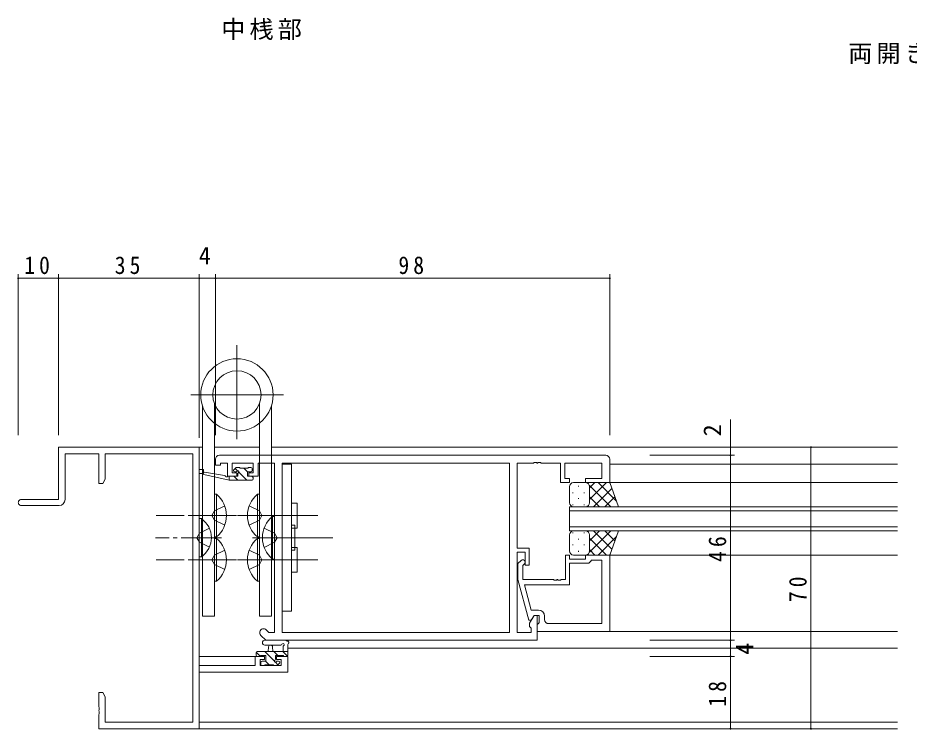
# Model space of a CAD drawing. Units: millimetres on the paper. Extents: x -397 to 397, y -282 to 282.
# Drawn here: x -69 to 152.5, y -191.5 to -14.6 of the extents above; entities that cross this region are included whole.
import ezdxf
from ezdxf.enums import TextEntityAlignment as Align

# ---------------------------------------------------------------- set-up
doc = ezdxf.new("R2010")
doc.units = ezdxf.units.MM
doc.linetypes.add('USER2', pattern=[13, 10, -1, 1, -1])
doc.linetypes.add('USER4', pattern=[4, 3, -1])
doc.layers.add('0-2_USER1', color=7, linetype='Continuous')
for name, color, linetype, lineweight in [('0-3_YKK_11', 7, 'Continuous', 18), ('0-4_YKK_12', 2, 'Continuous', 18), ('0-6_YKK_13', 4, 'Continuous', 18), ('0-7_YKK_D', 6, 'Continuous', 18)]:
    doc.layers.add(name, color=color, linetype=linetype, lineweight=lineweight)
doc.styles.add('ＭＳ ゴシック', font='')
doc.styles.get('ＭＳ ゴシック').set_extended_font_data('MS Gothic')

msp = doc.modelspace()

# ---------------------------------------------------------------- linework, layer by layer
at = {"layer": '0-3_YKK_11'}
for p, q in [((-58.908, -121.407), (-23.908, -121.407)), ((-58.908, -134.407), (-58.908, -121.407)), ((-23.908, -121.407), (-23.908, -126.907)), ((-57.278, -123.037), (-57.278, -134.407)), ((-48.908, -123.037), (-57.278, -123.037)), ((-48.908, -130.407), (-48.908, -123.037)), ((-47.278, -123.037), (-47.278, -129.316)), ((-25.538, -123.037), (-47.278, -123.037)), ((-25.538, -189.777), (-25.538, -123.037)), ((77.092, -123.407), (-18.908, -123.407)), ((-19.908, -124.407), (-19.908, -125.907)), ((-19.908, -125.907), (-18.608, -125.907)), ((-18.608, -125.337), (-16.908, -125.337)), ((-18.608, -125.907), (-18.608, -125.337)), ((-16.908, -125.337), (-16.908, -128.607)), ((-15.708, -125.337), (-10.508, -125.337)), ((-15.708, -127.807), (-15.708, -125.337)), ((-10.508, -125.337), (-10.508, -127.807)), ((-9.308, -125.337), (-5.208, -125.337)), ((-9.308, -128.607), (-9.308, -125.337)), ((-5.208, -125.337), (-5.208, -167.477)), ((53.162, -125.337), (-3.278, -125.337)), ((-3.278, -125.337), (-3.278, -167.477)), ((53.162, -125.337), (-3.278, -125.337)), ((53.162, -167.477), (53.162, -125.337)), ((55.092, -125.337), (59.134, -125.337)), ((55.092, -146.507), (55.092, -125.337)), ((59.134, -125.337), (59.317, -125.217)), ((59.317, -125.217), (59.867, -125.217)), ((59.867, -125.217), (60.05, -125.337)), ((60.05, -125.337), (60.134, -125.337)), ((60.134, -125.337), (60.317, -125.217)), ((60.317, -125.217), (60.867, -125.217)), ((60.867, -125.217), (61.05, -125.337)), ((61.05, -125.337), (65.892, -125.337)), ((65.892, -125.337), (65.892, -130.207)), ((66.892, -125.337), (76.162, -125.337)), ((66.892, -129.207), (66.892, -125.337)), ((76.162, -125.337), (76.162, -129.207)), ((78.092, -130.207), (78.092, -124.407)), ((-23.908, -126.907), (-22.908, -126.907)), ((-23.908, -127.907), (-23.908, -175.677)), ((-22.908, -127.907), (-23.908, -127.907)), ((-22.908, -126.907), (-22.908, -127.907)), ((-14.608, -127.807), (-15.708, -127.807)), ((-14.608, -128.607), (-14.608, -127.807)), ((-11.608, -127.807), (-11.608, -128.607)), ((-10.508, -127.807), (-11.608, -127.807)), ((-47.908, -130.407), (-48.908, -130.407)), ((-47.278, -129.316), (-47.908, -130.407)), ((-16.908, -128.607), (-14.608, -128.607)), ((-11.608, -128.607), (-9.308, -128.607)), ((65.892, -130.207), (68.092, -130.207)), ((68.092, -129.207), (66.892, -129.207)), ((68.092, -130.207), (68.092, -129.207)), ((72.092, -129.207), (72.092, -130.207)), ((76.162, -129.207), (72.092, -129.207)), ((72.092, -130.207), (78.092, -130.207)), ((-68.158, -134.407), (-58.908, -134.407)), ((-58.778, -135.907), (-68.158, -135.907)), ((58.092, -146.507), (55.092, -146.507)), ((55.092, -147.507), (57.092, -147.507)), ((55.092, -167.477), (55.092, -147.507)), ((57.092, -147.507), (57.092, -150.707)), ((58.092, -150.707), (58.092, -146.507)), ((67.092, -148.207), (67.092, -154.307)), ((68.092, -148.207), (67.092, -148.207)), ((68.092, -149.207), (68.092, -148.207)), ((72.092, -148.207), (72.092, -149.207)), ((78.092, -148.207), (72.092, -148.207)), ((78.092, -167.207), (78.092, -148.207)), ((56.068, -149.582), (55.292, -150.358)), ((55.292, -150.358), (55.292, -154.303)), ((56.492, -150.855), (56.916, -150.431)), ((72.092, -149.207), (68.092, -149.207)), ((68.092, -150.207), (72.892, -150.207)), ((68.092, -155.607), (68.092, -150.207)), ((72.892, -150.207), (73.392, -149.707)), ((73.392, -149.707), (73.592, -149.507)), ((73.592, -149.507), (76.162, -149.507)), ((76.162, -149.507), (76.162, -165.277)), ((76.162, -149.507), (76.162, -165.277)), ((56.492, -154.307), (56.492, -150.855)), ((57.092, -150.707), (58.092, -150.707)), ((55.292, -154.303), (57.999, -164.407)), ((64.134, -154.307), (56.492, -154.307)), ((64.317, -154.427), (64.134, -154.307)), ((64.867, -154.427), (64.317, -154.427)), ((65.05, -154.307), (64.867, -154.427)), ((65.134, -154.307), (65.05, -154.307)), ((65.317, -154.427), (65.134, -154.307)), ((65.867, -154.427), (65.317, -154.427)), ((66.05, -154.307), (65.867, -154.427)), ((67.092, -154.307), (66.05, -154.307)), ((56.883, -155.607), (68.092, -155.607)), ((58.571, -161.907), (56.883, -155.607)), ((59.292, -163.207), (58.162, -165.164)), ((60.392, -161.907), (58.571, -161.907)), ((58.599, -164.407), (59.292, -163.207)), ((60.092, -163.207), (59.292, -163.207)), ((59.292, -163.207), (60.592, -163.207)), ((60.092, -169.407), (60.092, -163.207)), ((60.592, -163.207), (60.592, -165.007)), ((61.892, -164.277), (61.892, -163.407)), ((57.999, -164.407), (58.599, -164.407)), ((58.162, -165.164), (58.162, -165.977)), ((58.162, -165.977), (58.592, -166.407)), ((60.392, -165.207), (60.092, -165.507)), ((60.092, -165.507), (60.092, -167.207)), ((60.592, -165.007), (60.392, -165.207)), ((76.162, -165.277), (62.892, -165.277)), ((-8.626, -168.189), (-7.408, -169.407)), ((-6.609, -167.477), (-7.261, -166.825)), ((-5.208, -167.477), (-6.609, -167.477)), ((-3.278, -167.477), (53.162, -167.477)), ((58.592, -167.477), (55.092, -167.477)), ((58.592, -166.407), (58.592, -167.477)), ((60.092, -167.207), (78.092, -167.207)), ((-7.408, -169.407), (60.092, -169.407)), ((-10.008, -173.407), (-7.708, -173.407)), ((-10.008, -175.677), (-10.008, -173.407)), ((-8.808, -174.207), (-8.808, -175.677)), ((-7.708, -174.207), (-8.808, -174.207)), ((-7.708, -173.407), (-7.708, -174.207)), ((-4.708, -173.407), (-1.908, -173.407)), ((-4.708, -174.207), (-4.708, -173.407)), ((-3.538, -174.207), (-4.708, -174.207)), ((-3.538, -175.677), (-3.538, -174.207)), ((-1.908, -173.407), (-1.908, -177.307)), ((-23.908, -175.677), (-10.008, -175.677)), ((-8.808, -175.677), (-3.538, -175.677)), ((-23.908, -177.307), (-23.908, -191.407)), ((-1.908, -177.307), (-23.908, -177.307)), ((-48.908, -182.407), (-47.908, -182.407)), ((-48.908, -185.948), (-48.908, -182.407)), ((-47.908, -182.407), (-47.278, -183.498)), ((-47.278, -183.498), (-47.278, -189.777)), ((-48.788, -186.132), (-48.908, -185.948)), ((-48.908, -186.865), (-48.788, -186.682)), ((-48.908, -186.948), (-48.908, -186.865)), ((-48.788, -187.132), (-48.908, -186.948)), ((-48.908, -187.865), (-48.788, -187.682)), ((-48.908, -191.407), (-48.908, -187.865)), ((-48.788, -186.682), (-48.788, -186.132)), ((-48.788, -187.682), (-48.788, -187.132)), ((-47.278, -189.777), (-25.538, -189.777)), ((-23.908, -191.407), (-48.908, -191.407))]:
    msp.add_line(p, q, dxfattribs=at)
for centre, radius, start, end in [((-18.908, -124.407), 1, 90.00001, 179.99999), ((77.092, -124.407), 1, 0.00001, 89.99999), ((-68.158, -135.157), 0.75, 89.99999, 270.00001), ((-58.778, -134.407), 1.5, 270.00001, 359.99999), ((56.492, -150.007), 0.6, 314.99999, 135.00001), ((60.392, -163.407), 1.5, 0.00001, 89.99999), ((62.892, -164.277), 1, 180.00001, 269.99999), ((-7.943, -167.507), 0.965, 44.99999, 225.00001)]:
    msp.add_arc(centre, radius, start, end, dxfattribs=at)
at = {"layer": '0-4_YKK_12'}
for p, q in [((-23.908, -121.407), (-23.908, -191.407)), ((-23.158, -121.407), (-23.908, -121.407)), ((-8.958, -121.407), (-20.158, -121.407)), ((149.592, -121.407), (-5.958, -121.407)), ((149.592, -125.607), (78.092, -125.607)), ((78.092, -130.207), (149.592, -130.207)), ((68.092, -142.207), (68.092, -136.207)), ((68.092, -136.207), (149.592, -136.207)), ((149.592, -137.207), (68.092, -137.207)), ((68.092, -141.207), (149.592, -141.207)), ((149.592, -142.207), (68.092, -142.207)), ((78.092, -148.207), (149.592, -148.207)), ((149.592, -167.207), (78.092, -167.207)), ((149.592, -171.407), (-1.908, -171.407)), ((-9.508, -173.407), (-23.908, -173.407)), ((149.592, -189.777), (-23.908, -189.777)), ((149.592, -191.407), (-23.908, -191.407))]:
    msp.add_line(p, q, dxfattribs=at)
at = {"layer": '0-6_YKK_13'}
for p, q in [((-14.558, -96.002), (-14.558, -119.429)), ((-2.954, -108.407), (-26.036, -108.407)), ((-20.158, -115.452), (-20.158, -110.561)), ((-8.958, -115.452), (-8.958, -110.561)), ((-23.158, -111.06), (-23.158, -163.407)), ((-5.958, -111.06), (-5.958, -163.407)), ((-20.158, -163.407), (-20.158, -115.452)), ((-8.958, -163.407), (-8.958, -115.452)), ((-3.278, -125.607), (-3.278, -162.207)), ((-0.978, -125.607), (-3.278, -125.607)), ((-0.978, -162.207), (-0.978, -125.607)), ((-16.506, -129.607), (-22.772, -128.199)), ((-17.619, -128.427), (-22.658, -127.611)), ((-14.82, -126.495), (-15.32, -126.995)), ((-15.108, -127.507), (-14.769, -127.507)), ((-15.006, -126.68), (-14.408, -127.278)), ((-14.008, -126.407), (-14.608, -126.407)), ((-14.079, -127.607), (-12.079, -129.607)), ((-11.808, -126.607), (-13.808, -126.607)), ((-12.834, -126.607), (-11.908, -127.532)), ((-11.908, -127.507), (-11.108, -127.507)), ((-11.908, -128.607), (-11.908, -127.507)), ((-11.108, -126.407), (-11.608, -126.407)), ((-10.808, -127.207), (-10.808, -126.707)), ((-16.506, -128.607), (-16.593, -128.593)), ((-16.506, -129.607), (-16.506, -128.607)), ((-10.808, -129.607), (-16.506, -129.607)), ((-15.324, -128.607), (-14.324, -129.607)), ((-10.808, -128.607), (-11.908, -128.607)), ((-10.834, -128.607), (-10.508, -128.932)), ((-10.508, -129.307), (-10.508, -128.907)), ((72.092, -130.207), (69.092, -130.207)), ((78.092, -130.207), (72.092, -130.207)), ((72.355, -130.207), (72.405, -130.257)), ((73.092, -131.535), (74.421, -130.207)), ((73.092, -134.364), (77.249, -130.207)), ((75.183, -130.207), (79.708, -134.731)), ((78.011, -130.207), (78.136, -130.332)), ((80.235, -136.207), (78.092, -130.207)), ((68.092, -135.207), (68.092, -131.207)), ((68.928, -132.825), (68.928, -132.625)), ((70.343, -131.21), (70.343, -131.01)), ((71.758, -132.825), (71.758, -132.625)), ((73.042, -130.894), (78.355, -136.207)), ((73.092, -135.207), (73.092, -131.207)), ((73.092, -131.207), (73.092, -135.207)), ((74.077, -136.207), (78.614, -131.67)), ((-20.158, -133.107), (-20.158, -143.707)), ((-19.649, -133.107), (-20.158, -133.107)), ((-9.467, -133.107), (-8.958, -133.107)), ((-8.958, -133.107), (-8.958, -143.707)), ((70.343, -134.24), (70.343, -134.04)), ((73.092, -133.772), (75.526, -136.207)), ((76.906, -136.207), (79.359, -133.754)), ((68.928, -135.793), (68.928, -135.655)), ((72.092, -136.207), (69.092, -136.207)), ((71.758, -135.807), (71.758, -135.655)), ((80.235, -136.207), (72.092, -136.207)), ((72.28, -135.789), (72.298, -135.807)), ((-17.962, -138.407), (-25.939, -138.407)), ((-23.908, -148.657), (-23.908, -139.157)), ((-23.399, -139.157), (-23.908, -139.157)), ((-23.399, -148.657), (-23.399, -139.157)), ((-11.154, -138.407), (-3.177, -138.407)), ((-5.717, -138.607), (-5.717, -149.207)), ((-5.717, -138.607), (-5.208, -138.607)), ((-5.208, -138.607), (-5.208, -149.207)), ((-0.978, -140.807), (-0.178, -140.807)), ((-0.978, -141.507), (0.422, -141.507)), ((68.092, -143.207), (68.092, -147.207)), ((68.928, -142.62), (68.928, -142.758)), ((72.092, -142.207), (69.092, -142.207)), ((71.758, -142.607), (71.758, -142.758)), ((80.235, -142.207), (72.092, -142.207)), ((72.28, -142.625), (72.298, -142.607)), ((73.042, -147.52), (78.355, -142.207)), ((73.092, -144.641), (75.526, -142.207)), ((73.092, -143.207), (73.092, -147.207)), ((73.092, -147.207), (73.092, -143.607)), ((74.077, -142.207), (78.614, -146.744)), ((75.183, -148.207), (79.708, -143.682)), ((76.906, -142.207), (79.359, -144.66)), ((-20.158, -144.107), (-20.158, -154.707)), ((-19.649, -144.107), (-20.158, -144.107)), ((-19.649, -144.107), (-19.649, -154.707)), ((-9.467, -144.107), (-9.467, -154.707)), ((-9.467, -144.107), (-8.958, -144.107)), ((-8.958, -144.107), (-8.958, -154.707)), ((68.928, -145.588), (68.928, -145.788)), ((70.343, -144.173), (70.343, -144.373)), ((71.758, -145.588), (71.758, -145.788)), ((73.092, -144.05), (77.249, -148.207)), ((72.092, -148.207), (69.092, -148.207)), ((70.343, -147.203), (70.343, -147.403)), ((72.355, -148.207), (72.405, -148.156)), ((73.092, -146.878), (74.421, -148.207)), ((78.011, -148.207), (78.136, -148.082)), ((-17.962, -149.407), (-25.939, -149.407)), ((-23.399, -148.657), (-23.908, -148.657)), ((-11.154, -149.407), (-3.177, -149.407)), ((-5.717, -149.207), (-5.208, -149.207)), ((-0.978, -152.507), (0.422, -152.507)), ((-19.649, -154.707), (-20.158, -154.707)), ((-9.467, -154.707), (-8.958, -154.707)), ((-23.158, -163.407), (-20.158, -163.407)), ((-5.958, -163.407), (-8.958, -163.407)), ((-0.978, -162.207), (-3.278, -162.207)), ((-7.633, -169.407), (-2.471, -169.407)), ((-1.905, -173.107), (-1.905, -170.426)), ((-9.805, -172.507), (-9.805, -173.107)), ((-9.755, -172.341), (-8.756, -173.341)), ((-1.905, -172.207), (-9.505, -172.207)), ((-7.645, -172.207), (-5.255, -174.597)), ((-7.633, -170.607), (-3.672, -170.61)), ((-6.805, -172.207), (-6.703, -171.062)), ((-5.605, -172.207), (-5.707, -171.062)), ((-5.4, -172.207), (-4.4, -173.207)), ((-3.155, -172.207), (-2.019, -173.342)), ((-3.105, -171.026), (-3.105, -172.207)), ((-9.505, -173.407), (-8.905, -173.407)), ((-8.705, -173.207), (-7.405, -173.207)), ((-8.605, -174.907), (-8.605, -175.407)), ((-7.49, -174.607), (-6.59, -175.507)), ((-5.005, -174.146), (-5.005, -173.207)), ((-5.005, -173.207), (-3.005, -173.207)), ((-4.995, -174.857), (-4.363, -175.489)), ((-4.205, -174.607), (-4.544, -174.607)), ((-2.805, -173.407), (-2.205, -173.407)), ((-8.305, -175.707), (-7.805, -175.707)), ((-7.605, -175.507), (-5.505, -175.507)), ((-5.305, -175.707), (-4.705, -175.707)), ((-4.493, -175.619), (-3.993, -175.119))]:
    msp.add_line(p, q, dxfattribs=at)
at = {"layer": '0-6_YKK_13', "linetype": 'USER4'}
for p, q in [((-20.163, -137.262), (-20.772, -138.407)), ((-17.59, -136.007), (-20.163, -137.262)), ((-11.526, -136.007), (-8.953, -137.262)), ((-8.953, -137.262), (-8.344, -138.407)), ((-20.163, -139.552), (-20.772, -138.407)), ((-17.59, -140.807), (-20.163, -139.552)), ((-11.526, -140.807), (-8.953, -139.552)), ((-8.953, -139.552), (-8.344, -138.407)), ((-21.408, -141.557), (-23.879, -142.762)), ((-7.776, -141.507), (-5.203, -142.762)), ((-23.879, -142.762), (-24.487, -143.907)), ((-23.879, -145.052), (-24.487, -143.907)), ((-5.203, -142.762), (-4.594, -143.907)), ((-5.203, -145.052), (-4.594, -143.907)), ((-21.408, -146.257), (-23.879, -145.052)), ((-7.776, -146.307), (-5.203, -145.052)), ((-20.163, -148.262), (-20.772, -149.407)), ((-17.59, -147.007), (-20.163, -148.262)), ((-11.526, -147.007), (-8.953, -148.262)), ((-8.953, -148.262), (-8.344, -149.407)), ((-20.163, -150.552), (-20.772, -149.407)), ((-17.59, -151.807), (-20.163, -150.552))]:
    msp.add_line(p, q, dxfattribs=at)
at = {"layer": '0-6_YKK_13', "linetype": 'USER2'}
for p, q in [((-14.658, -138.407), (-34.658, -138.407)), ((-14.458, -138.407), (5.542, -138.407)), ((-7.646, -138.407), (3.027, -138.407)), ((-18.408, -143.907), (-34.838, -143.907)), ((-10.708, -143.907), (9.292, -143.907)), ((-7.646, -143.907), (3.027, -143.907)), ((-14.658, -149.407), (-34.658, -149.407)), ((-14.458, -149.407), (5.542, -149.407)), ((-7.646, -149.407), (3.027, -149.407))]:
    msp.add_line(p, q, dxfattribs=at)
at = {"layer": '0-6_YKK_13'}
for points in [[(-14.308, -127.968), (-14.308, -128.607), (-16.506, -128.607)], [(-19.649, -133.107), (-19.649, -143.707), (-20.158, -143.707)], [(-9.467, -133.107), (-9.467, -143.707), (-8.958, -143.707)], [(-0.978, -135.307), (0.422, -135.307), (0.422, -141.507)], [(-0.978, -147.007), (-0.178, -147.007), (-0.178, -140.807)], [(80.235, -142.207), (78.092, -148.207), (72.092, -148.207)], [(-0.978, -146.307), (0.422, -146.307), (0.422, -152.507)], [(-7.405, -173.207), (-7.405, -174.607), (-8.305, -174.607)]]:
    msp.add_lwpolyline(points, dxfattribs=at)
at = {"layer": '0-6_YKK_13', "linetype": 'USER4'}
msp.add_lwpolyline([(-11.526, -151.807), (-8.953, -150.552), (-8.344, -149.407)], dxfattribs=at)
at = {"layer": '0-6_YKK_13'}
for radius in [9, 6]:
    msp.add_circle((-14.558, -108.407), radius, dxfattribs=at)
for centre, radius, start, end in [((-22.706, -127.907), 0.3, 80.80246, 257.34138), ((-17.667, -128.723), 0.3, 20.80246, 80.80246), ((-15.108, -127.207), 0.3, 135, 270), ((-14.608, -126.707), 0.3, 90, 135), ((-14.769, -127.207), 0.3, 270, 326.94427), ((-14.308, -127.507), 0.25, 303.05573, 146.94427), ((-14.008, -127.968), 0.3, 123.05573, 180), ((-14.008, -126.607), 0.2, 0, 90), ((-11.608, -126.607), 0.2, 90, 180), ((-11.108, -126.707), 0.3, 0, 90), ((-11.108, -127.207), 0.3, 270, 0), ((-17.106, -128.51), 0.3, 200.80246, 320.80246), ((-16.641, -128.889), 0.3, 80.80246, 140.80246), ((-10.808, -128.907), 0.3, 0, 90), ((-10.808, -129.307), 0.3, 270, 0), ((69.092, -131.207), 1, 90, 180), ((72.092, -131.207), 1, 0, 90), ((72.092, -131.207), 1, 0, 89.9999), ((-24.042, -138.407), 6.884, 309.65098, 50.34902), ((-5.075, -138.407), 6.884, 129.65098, 230.34902), ((69.092, -135.207), 1, 180, 270), ((72.092, -135.207), 1, 270, 0), ((-26.682, -143.907), 5.774, 304.65097, 55.34903), ((-1.325, -143.907), 6.884, 129.65098, 230.34902), ((69.092, -143.207), 1, 90, 180), ((72.092, -143.207), 1, 0, 90), ((-24.042, -149.407), 6.884, 309.65098, 50.34902), ((-5.075, -149.407), 6.884, 129.65098, 230.34902), ((69.092, -147.207), 1, 180, 270), ((72.092, -147.207), 1, 270, 0), ((72.092, -147.207), 1, 270.0001, 0), ((-7.632, -170.007), 0.6, 89.95977, 269.95977), ((-3.672, -170.31), 0.3, 269.95977, 340.81024), ((-3.105, -170.507), 0.3, 300, 160.81024), ((-2.471, -169.707), 0.3, 40.52878, 90), ((-2.015, -169.317), 0.3, 220.52878, 280.52878), ((-1.905, -169.907), 0.3, 300, 100.52878), ((-1.605, -170.426), 0.3, 120, 180), ((-9.505, -172.507), 0.3, 90, 180), ((-6.205, -171.107), 0.5, 5.09207, 174.90793), ((-2.805, -171.026), 0.3, 120, 180), ((-9.505, -173.107), 0.3, 180, 270), ((-8.905, -173.207), 0.2, 270, 0), ((-8.305, -174.907), 0.3, 90, 180), ((-5.005, -174.607), 0.25, 123.05573, 326.94427), ((-5.305, -174.146), 0.3, 303.05573, 0), ((-4.544, -174.907), 0.3, 90, 146.94427), ((-4.205, -174.907), 0.3, 315, 90), ((-2.805, -173.207), 0.2, 180, 270), ((-2.205, -173.107), 0.3, 270, 0), ((-8.305, -175.407), 0.3, 180, 270), ((-7.805, -175.507), 0.2, 270, 0), ((-5.305, -175.507), 0.2, 180, 270), ((-4.705, -175.407), 0.3, 270, 315)]:
    msp.add_arc(centre, radius, start, end, dxfattribs=at)
at = {"layer": '0-7_YKK_D'}
for p, q in [((-68.908, -118.407), (-68.908, -78.407)), ((-68.908, -79.407), (-58.908, -79.407)), ((-58.908, -118.407), (-58.908, -78.407)), ((-58.908, -118.407), (-58.908, -78.407)), ((-58.908, -79.407), (-23.908, -79.407)), ((-23.908, -118.407), (-23.908, -78.407)), ((-23.908, -119.101), (-23.908, -78.407)), ((-19.908, -79.407), (-23.908, -79.407)), ((-19.908, -113.407), (-19.908, -78.407)), ((-19.908, -118.407), (-19.908, -78.407)), ((-19.908, -79.407), (78.092, -79.407)), ((78.092, -118.407), (78.092, -78.407)), ((108.092, -121.407), (108.092, -114.507)), ((88.092, -121.407), (129.092, -121.407)), ((88.092, -121.407), (109.092, -121.407)), ((108.092, -123.407), (108.092, -121.407)), ((128.092, -121.407), (128.092, -191.407)), ((88.092, -123.407), (109.092, -123.407)), ((88.092, -123.407), (109.092, -123.407)), ((108.092, -123.407), (108.092, -169.407)), ((88.092, -169.407), (109.092, -169.407)), ((88.092, -169.407), (109.092, -169.407)), ((108.092, -169.407), (108.092, -173.407)), ((88.092, -173.407), (109.092, -173.407)), ((88.092, -173.407), (109.092, -173.407)), ((108.092, -173.407), (108.092, -191.407)), ((88.092, -191.407), (129.092, -191.407)), ((88.092, -191.407), (109.092, -191.407))]:
    msp.add_line(p, q, dxfattribs=at)
for centre, start, end in [((-68.908, -79.407), 0, 180), ((-68.908, -79.407), 180, 0), ((-58.908, -79.407), 0, 180), ((-58.908, -79.407), 0, 180), ((-58.908, -79.407), 180, 0), ((-58.908, -79.407), 180, 0), ((-23.908, -79.407), 0, 180), ((-23.908, -79.407), 0, 180), ((-23.908, -79.407), 180, 0), ((-23.908, -79.407), 180, 0), ((-19.908, -79.407), 0, 180), ((-19.908, -79.407), 0, 180), ((-19.908, -79.407), 180, 0), ((-19.908, -79.407), 180, 0), ((78.092, -79.407), 0, 180), ((78.092, -79.407), 180, 0), ((108.092, -121.407), 90, 270), ((108.092, -121.407), 270, 90), ((128.092, -121.407), 90, 270), ((128.092, -121.407), 270, 90), ((108.092, -123.407), 90, 270), ((108.092, -123.407), 90, 270), ((108.092, -123.407), 270, 90), ((108.092, -123.407), 270, 90), ((108.092, -169.407), 90, 270), ((108.092, -169.407), 90, 270), ((108.092, -169.407), 270, 90), ((108.092, -169.407), 270, 90), ((108.092, -173.407), 90, 270), ((108.092, -173.407), 90, 270), ((108.092, -173.407), 270, 90), ((108.092, -173.407), 270, 90), ((108.092, -191.407), 90, 270), ((108.092, -191.407), 270, 90), ((128.092, -191.407), 90, 270), ((128.092, -191.407), 270, 90)]:
    msp.add_arc(centre, 0.106, start, end, dxfattribs=at)

# ---------------------------------------------------------------- texts
at = {"layer": '0-2_USER1', "char_height": 4.399, "attachment_point": 7, "style": 'ＭＳ ゴシック'}
for s, insert in [('\\T1.17;中桟部', (-18.466, -20.165)), ('\\T1.17;両開き突合せかまち部', (137.362, -26.155))]:
    msp.add_mtext(s, dxfattribs=dict(at, insert=insert))
at = {"layer": '0-7_YKK_D', "color": 7, "style": 'ＭＳ ゴシック'}
msp.add_text('4', height=4.399, dxfattribs=at).set_placement((-24.042, -77.268), align=Align.BOTTOM_LEFT)
for s, p in [('2', (107.092, -118.707)), ('4', (115.092, -173.007))]:
    msp.add_text(s, height=4.399, rotation=90, dxfattribs=at).set_placement(p, align=Align.BOTTOM_LEFT)
at = {"layer": '0-7_YKK_D', "color": 7, "char_height": 4.399, "attachment_point": 7, "style": 'ＭＳ ゴシック'}
for s, insert in [('\\T1.37;\\W0.9;10', (-67.428, -78.407)), ('\\T1.37;\\W0.9;35', (-44.928, -78.407)), ('\\T1.37;\\W0.9;98', (25.572, -78.407))]:
    msp.add_mtext(s, dxfattribs=dict(at, insert=insert))
at = {"layer": '0-7_YKK_D', "color": 7, "char_height": 4.399, "attachment_point": 7, "rotation": 90, "style": 'ＭＳ ゴシック'}
for s, insert in [('\\T1.37;\\W0.9;46', (107.092, -149.927)), ('\\T1.37;\\W0.9;70', (127.092, -159.927)), ('\\T1.37;\\W0.9;18', (107.092, -185.927))]:
    msp.add_mtext(s, dxfattribs=dict(at, insert=insert))

doc.saveas('drawing.dxf')
